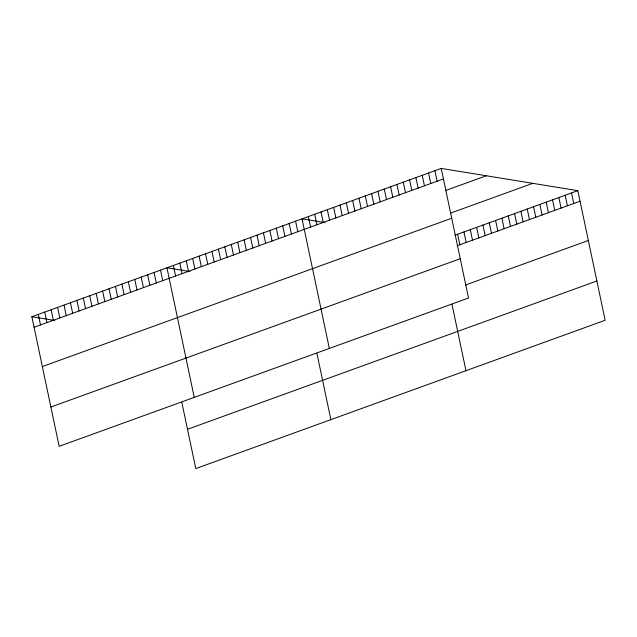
<?xml version="1.0" encoding="UTF-8"?>
<svg xmlns="http://www.w3.org/2000/svg" width="637" height="637" viewBox="0 0 637 637"><rect width="100%" height="100%" fill="white"/><g stroke="black" fill="none" stroke-linecap="round" stroke-linejoin="round"><path stroke-width="0.96" d="M441.218 168.415L468.521 298.005L59.161 446.314L31.85 316.732L441.218 168.415L577.839 190.686L605.15 320.268L195.782 468.585L181.816 402.305M34.072 327.259L443.432 178.941M445.629 190.503L486.302 175.764M450.51 213.132L532.755 183.337M42.345 366.554L451.713 218.236M454.929 235.212L577.839 190.686M457.143 245.747L580.06 201.212M50.88 407.027L460.24 258.71M465.424 285.034L588.341 240.499M187.501 429.29L596.869 280.981M324.981 222.584L302.034 218.841L329.337 348.431M189.898 271.529L166.942 267.787L194.245 397.377M31.85 316.732L54.806 320.475M571.516 192.971L573.738 203.506M565.186 195.264L567.408 205.791M558.864 197.558L561.078 208.084M552.534 199.851L554.755 210.377M546.212 202.144L548.425 212.67M539.881 204.437L542.103 214.964M533.559 206.73L535.773 217.257M527.229 209.024L529.451 219.55M520.907 211.309L523.12 221.843M514.577 213.602L516.798 224.128M508.246 215.895L510.468 226.422M501.924 218.188L504.146 228.715M495.594 220.482L497.816 231.008M489.272 222.775L491.485 233.301M482.942 225.068L485.163 235.594M476.619 227.361L478.833 237.888M470.289 229.646L472.511 240.181M463.967 231.94L466.18 242.466M457.637 234.233L459.858 244.759M434.888 170.708L437.109 181.234M428.566 173.001L430.779 183.528M451.999 304.422L465.966 370.694M422.235 175.294L424.457 185.821M415.913 177.588L418.127 188.114M409.583 179.881L411.805 190.407M403.253 182.174L405.474 192.7M396.931 184.459L399.152 194.994M390.6 186.752L392.822 197.279M384.278 189.046L386.492 199.572M377.948 191.339L380.17 201.865M371.626 193.632L373.839 204.158M365.296 195.925L367.517 206.452M358.973 198.218L361.187 208.745M352.643 200.512L354.865 211.038M346.321 202.797L348.535 213.331M339.991 205.09L342.212 215.617M333.661 207.383L335.882 217.91M327.338 209.677L329.56 220.203M321.008 211.97L323.23 222.496M314.686 214.263L316.9 224.789M308.356 216.556L310.577 227.083M295.6 221.174L297.813 231.701M316.908 353.36L330.874 419.64M289.166 223.507L291.388 234.034M282.732 225.84L284.954 236.367M276.299 228.165L278.52 238.692M269.865 230.498L272.087 241.025M263.431 232.831L265.653 243.358M256.998 235.157L259.219 245.691M250.572 237.49L252.785 248.016M244.138 239.823L246.352 250.349M237.705 242.156L239.918 252.682M231.271 244.481L233.484 255.007M224.837 246.814L227.059 257.34M218.403 249.147L220.625 259.673M211.97 251.472L214.191 262.006M205.536 253.805L207.758 264.331M199.102 256.138L201.324 266.664M192.669 258.471L194.89 268.997M186.243 260.796L188.456 271.322M179.809 263.129L182.023 273.655M173.375 265.462L175.589 275.988M160.508 270.12L162.73 280.646M154.074 272.453L156.296 282.979M147.641 274.778L149.862 285.312M141.207 277.111L143.429 287.637M134.773 279.444L136.995 289.97M128.34 281.777L130.561 292.303M121.914 284.102L124.127 294.628M115.48 286.435L117.694 296.961M109.046 288.768L111.26 299.294M102.613 291.093L104.834 301.627M96.179 293.426L98.401 303.953M89.745 295.759L91.967 306.286M83.312 298.092L85.533 308.619M76.878 300.417L79.099 310.944M70.444 302.75L72.666 313.277M64.011 305.083L66.232 315.61M57.585 307.408L59.798 317.943M51.151 309.741L53.365 320.268M44.717 312.074L46.931 322.601M38.284 314.407L40.505 324.934"/></g></svg>
